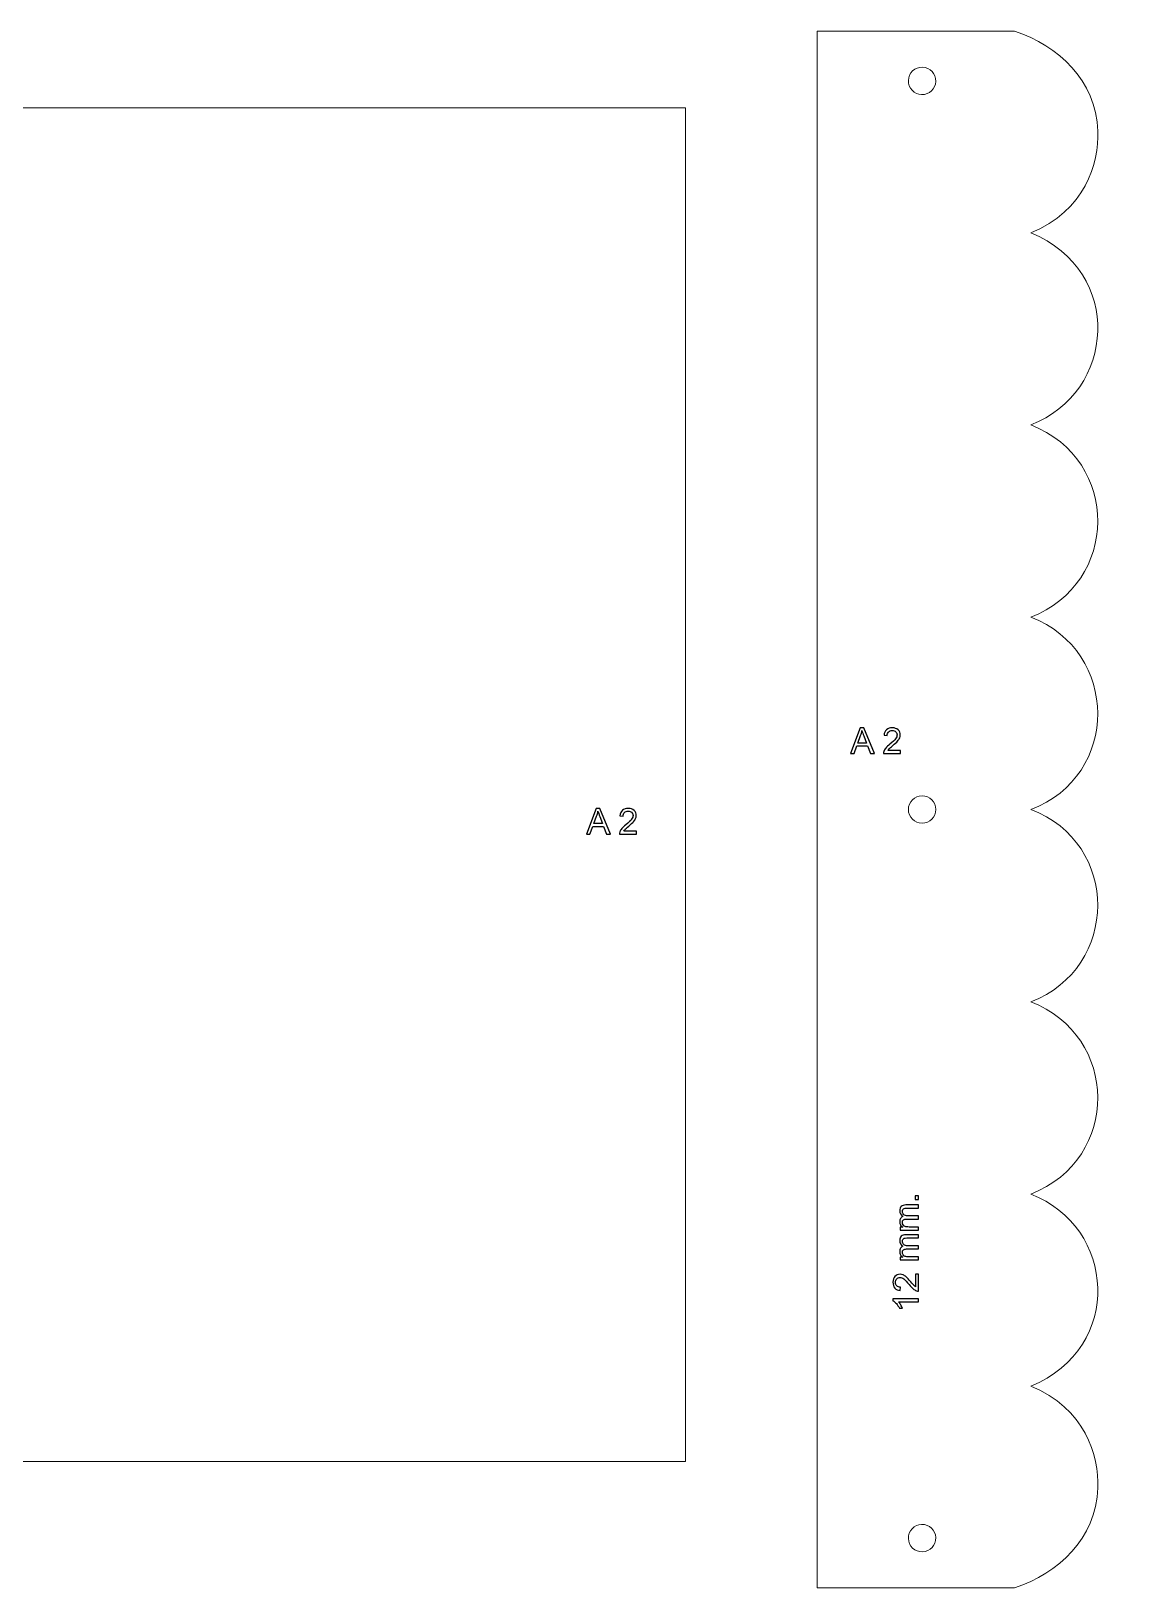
# Model space of a CAD drawing. Header units: centimetres. Extents: x -109.1 to -53.6, y -10 to 49.4.
# Drawn here: x -96.17 to -83.24, y 30.6 to 49 of the extents above; entities that cross this region are included whole.
import ezdxf

# ---------------------------------------------------------------- set-up
doc = ezdxf.new("R2010")
doc.units = ezdxf.units.CM
doc.header["$MEASUREMENT"] = 0
doc.layers.add('layer 1', color=7, linetype='Continuous')

msp = doc.modelspace()

# ---------------------------------------------------------------- linework, layer by layer
at = {"layer": 'layer 1', "color": 250, "lineweight": 20}
for points, knots in [([(-84.34872, 39.7984), (-83.28983, 40.19425), (-83.2976, 41.67018), (-84.34875, 42.07164), (-84.34875, 42.07164), (-83.30682, 42.47391), (-83.27816, 43.92268), (-84.34873, 44.34428), (-84.34873, 44.34428), (-83.34748, 44.72775), (-83.23588, 46.15348), (-84.34873, 46.61557), (-84.34873, 46.61557), (-83.7093, 46.86713), (-83.5402, 47.44337), (-83.55575, 47.81537), (-83.55575, 47.81537), (-83.58141, 48.42864), (-84.01926, 48.81992), (-84.54098, 48.99835), (-84.54098, 48.99835), (-84.54098, 48.99835), (-86.87388, 48.99835), (-86.87388, 48.99835), (-86.87388, 48.99835), (-86.87388, 48.99835), (-86.87383, 39.79836), (-86.87383, 39.79836)], [0, 0, 0, 0, 0.125, 0.125, 0.125, 0.125, 0.25, 0.25, 0.25, 0.25, 0.375, 0.375, 0.375, 0.375, 0.5, 0.5, 0.5, 0.5, 0.625, 0.625, 0.625, 0.625, 0.75, 0.75, 0.75, 0.75, 1, 1, 1, 1]), ([(-85.79369, 48.38349), (-85.77879, 48.29519), (-85.69517, 48.23573), (-85.60697, 48.25065), (-85.60697, 48.25065), (-85.51875, 48.26556), (-85.45931, 48.34922), (-85.47423, 48.43751), (-85.47423, 48.43751), (-85.48913, 48.52581), (-85.57275, 48.58527), (-85.66096, 48.57035), (-85.66096, 48.57035), (-85.74916, 48.55544), (-85.80861, 48.47178), (-85.79369, 48.38349)], [0, 0, 0, 0, 0.2, 0.2, 0.2, 0.2, 0.4, 0.4, 0.4, 0.4, 0.6, 0.6, 0.6, 0.6, 1, 1, 1, 1]), ([(-109.10332, 32.09304), (-109.10332, 32.09304), (-109.10332, 48.09304), (-109.10332, 48.09304), (-109.10332, 48.09304), (-109.10332, 48.09304), (-88.43309, 48.09304), (-88.43309, 48.09304), (-88.43309, 48.09304), (-88.43309, 48.09304), (-88.43309, 32.09304), (-88.43309, 32.09304), (-88.43309, 32.09304), (-88.43309, 32.09304), (-109.10332, 32.09304), (-109.10332, 32.09304)], [0, 0, 0, 0, 0.2, 0.2, 0.2, 0.2, 0.4, 0.4, 0.4, 0.4, 0.6, 0.6, 0.6, 0.6, 1, 1, 1, 1]), ([(-85.47217, 39.79849), (-85.47217, 39.88805), (-85.54469, 39.96061), (-85.63417, 39.96061), (-85.63417, 39.96061), (-85.72364, 39.96061), (-85.79616, 39.88805), (-85.79616, 39.79849)], [0, 0, 0, 0, 0.33333333, 0.33333333, 0.33333333, 0.33333333, 1, 1, 1, 1]), ([(-84.34872, 39.79832), (-83.28983, 39.40247), (-83.2976, 37.92654), (-84.34875, 37.52508), (-84.34875, 37.52508), (-83.30682, 37.12281), (-83.27816, 35.67404), (-84.34873, 35.25244), (-84.34873, 35.25244), (-83.34748, 34.86897), (-83.23588, 33.44324), (-84.34873, 32.98115), (-84.34873, 32.98115), (-83.7093, 32.72959), (-83.5402, 32.15335), (-83.55575, 31.78135), (-83.55575, 31.78135), (-83.58141, 31.16808), (-84.01926, 30.7768), (-84.54098, 30.59837), (-84.54098, 30.59837), (-84.54098, 30.59837), (-86.87388, 30.59837), (-86.87388, 30.59837), (-86.87388, 30.59837), (-86.87388, 30.59837), (-86.87383, 39.79836), (-86.87383, 39.79836)], [0, 0, 0, 0, 0.125, 0.125, 0.125, 0.125, 0.25, 0.25, 0.25, 0.25, 0.375, 0.375, 0.375, 0.375, 0.5, 0.5, 0.5, 0.5, 0.625, 0.625, 0.625, 0.625, 0.75, 0.75, 0.75, 0.75, 1, 1, 1, 1]), ([(-85.47217, 39.79823), (-85.47217, 39.70867), (-85.54469, 39.63611), (-85.63417, 39.63611), (-85.63417, 39.63611), (-85.72364, 39.63611), (-85.79616, 39.70867), (-85.79616, 39.79823)], [0, 0, 0, 0, 0.33333333, 0.33333333, 0.33333333, 0.33333333, 1, 1, 1, 1]), ([(-85.79369, 31.21323), (-85.77879, 31.30153), (-85.69517, 31.36099), (-85.60697, 31.34607), (-85.60697, 31.34607), (-85.51875, 31.33116), (-85.45931, 31.2475), (-85.47423, 31.15921), (-85.47423, 31.15921), (-85.48913, 31.07091), (-85.57275, 31.01145), (-85.66096, 31.02637), (-85.66096, 31.02637), (-85.74916, 31.04128), (-85.80861, 31.12494), (-85.79369, 31.21323)], [0, 0, 0, 0, 0.2, 0.2, 0.2, 0.2, 0.4, 0.4, 0.4, 0.4, 0.6, 0.6, 0.6, 0.6, 1, 1, 1, 1])]:
    msp.add_open_spline(points, degree=3, knots=knots, dxfattribs=at)
at = {"layer": 'layer 1', "color": 242}
for points, knots in [([(-86.4817, 40.45917), (-86.4817, 40.45917), (-86.36486, 40.76228), (-86.36486, 40.76228), (-86.36486, 40.76228), (-86.36486, 40.76228), (-86.32168, 40.76228), (-86.32168, 40.76228), (-86.32168, 40.76228), (-86.32168, 40.76228), (-86.19764, 40.45917), (-86.19764, 40.45917), (-86.19764, 40.45917), (-86.19764, 40.45917), (-86.24336, 40.45917), (-86.24336, 40.45917), (-86.24336, 40.45917), (-86.24336, 40.45917), (-86.27892, 40.55103), (-86.27892, 40.55103), (-86.27892, 40.55103), (-86.27892, 40.55103), (-86.4055, 40.55103), (-86.4055, 40.55103), (-86.4055, 40.55103), (-86.4055, 40.55103), (-86.43894, 40.45917), (-86.43894, 40.45917), (-86.43894, 40.45917), (-86.43894, 40.45917), (-86.4817, 40.45917), (-86.4817, 40.45917)], [0, 0, 0, 0, 0.11111111, 0.11111111, 0.11111111, 0.11111111, 0.22222222, 0.22222222, 0.22222222, 0.22222222, 0.33333333, 0.33333333, 0.33333333, 0.33333333, 0.44444444, 0.44444444, 0.44444444, 0.44444444, 0.55555556, 0.55555556, 0.55555556, 0.55555556, 0.66666667, 0.66666667, 0.66666667, 0.66666667, 0.77777778, 0.77777778, 0.77777778, 0.77777778, 1, 1, 1, 1]), ([(-86.39407, 40.58363), (-86.39407, 40.58363), (-86.2912, 40.58363), (-86.2912, 40.58363), (-86.2912, 40.58363), (-86.2912, 40.58363), (-86.32295, 40.66745), (-86.32295, 40.66745), (-86.32295, 40.66745), (-86.33268, 40.69285), (-86.33988, 40.71402), (-86.34454, 40.73053), (-86.34454, 40.73053), (-86.34835, 40.71105), (-86.35385, 40.69158), (-86.36062, 40.67253), (-86.36062, 40.67253), (-86.36062, 40.67253), (-86.39407, 40.58363), (-86.39407, 40.58363)], [0, 0, 0, 0, 0.16666667, 0.16666667, 0.16666667, 0.16666667, 0.33333333, 0.33333333, 0.33333333, 0.33333333, 0.5, 0.5, 0.5, 0.5, 0.66666667, 0.66666667, 0.66666667, 0.66666667, 1, 1, 1, 1]), ([(-85.89079, 40.49515), (-85.89079, 40.49515), (-85.89079, 40.45917), (-85.89079, 40.45917), (-85.89079, 40.45917), (-85.89079, 40.45917), (-86.09145, 40.45917), (-86.09145, 40.45917), (-86.09145, 40.45917), (-86.09145, 40.46806), (-86.09018, 40.47695), (-86.08679, 40.48499), (-86.08679, 40.48499), (-86.08171, 40.49854), (-86.07367, 40.51209), (-86.06266, 40.52521), (-86.06266, 40.52521), (-86.05123, 40.53876), (-86.03515, 40.554), (-86.01398, 40.57135), (-86.01398, 40.57135), (-85.98096, 40.59845), (-85.95852, 40.61961), (-85.94709, 40.63528), (-85.94709, 40.63528), (-85.93524, 40.65136), (-85.92974, 40.66618), (-85.92974, 40.68015), (-85.92974, 40.68015), (-85.92974, 40.69497), (-85.93482, 40.70724), (-85.9454, 40.7174), (-85.9454, 40.7174), (-85.95598, 40.72756), (-85.96995, 40.73264), (-85.98689, 40.73264), (-85.98689, 40.73264), (-86.00467, 40.73264), (-86.01906, 40.72714), (-86.02964, 40.71656), (-86.02964, 40.71656), (-86.04065, 40.70597), (-86.04573, 40.69073), (-86.04615, 40.67211), (-86.04615, 40.67211), (-86.04615, 40.67211), (-86.08425, 40.67592), (-86.08425, 40.67592), (-86.08425, 40.67592), (-86.08171, 40.70428), (-86.07198, 40.72629), (-86.05462, 40.74111), (-86.05462, 40.74111), (-86.03769, 40.75593), (-86.01483, 40.76355), (-85.98604, 40.76355), (-85.98604, 40.76355), (-85.95683, 40.76355), (-85.93397, 40.7555), (-85.91704, 40.73942), (-85.91704, 40.73942), (-85.89968, 40.72333), (-85.89121, 40.70301), (-85.89121, 40.6793), (-85.89121, 40.6793), (-85.89121, 40.66703), (-85.89375, 40.65517), (-85.89883, 40.64374), (-85.89883, 40.64374), (-85.90391, 40.63189), (-85.91196, 40.61961), (-85.92339, 40.60649), (-85.92339, 40.60649), (-85.93524, 40.59379), (-85.95429, 40.57601), (-85.98096, 40.55315), (-85.98096, 40.55315), (-86.0034, 40.53452), (-86.01737, 40.52182), (-86.02372, 40.51505), (-86.02372, 40.51505), (-86.03007, 40.50828), (-86.03557, 40.50193), (-86.0398, 40.49515), (-86.0398, 40.49515), (-86.0398, 40.49515), (-85.89079, 40.49515), (-85.89079, 40.49515)], [0, 0, 0, 0, 0.04347826, 0.04347826, 0.04347826, 0.04347826, 0.08695652, 0.08695652, 0.08695652, 0.08695652, 0.13043478, 0.13043478, 0.13043478, 0.13043478, 0.17391304, 0.17391304, 0.17391304, 0.17391304, 0.2173913, 0.2173913, 0.2173913, 0.2173913, 0.26086957, 0.26086957, 0.26086957, 0.26086957, 0.30434783, 0.30434783, 0.30434783, 0.30434783, 0.34782609, 0.34782609, 0.34782609, 0.34782609, 0.39130435, 0.39130435, 0.39130435, 0.39130435, 0.43478261, 0.43478261, 0.43478261, 0.43478261, 0.47826087, 0.47826087, 0.47826087, 0.47826087, 0.52173913, 0.52173913, 0.52173913, 0.52173913, 0.56521739, 0.56521739, 0.56521739, 0.56521739, 0.60869565, 0.60869565, 0.60869565, 0.60869565, 0.65217391, 0.65217391, 0.65217391, 0.65217391, 0.69565217, 0.69565217, 0.69565217, 0.69565217, 0.73913043, 0.73913043, 0.73913043, 0.73913043, 0.7826087, 0.7826087, 0.7826087, 0.7826087, 0.82608696, 0.82608696, 0.82608696, 0.82608696, 0.86956522, 0.86956522, 0.86956522, 0.86956522, 0.91304348, 0.91304348, 0.91304348, 0.91304348, 1, 1, 1, 1]), ([(-89.60378, 39.50667), (-89.60378, 39.50667), (-89.48694, 39.80978), (-89.48694, 39.80978), (-89.48694, 39.80978), (-89.48694, 39.80978), (-89.44376, 39.80978), (-89.44376, 39.80978), (-89.44376, 39.80978), (-89.44376, 39.80978), (-89.31972, 39.50667), (-89.31972, 39.50667), (-89.31972, 39.50667), (-89.31972, 39.50667), (-89.36544, 39.50667), (-89.36544, 39.50667), (-89.36544, 39.50667), (-89.36544, 39.50667), (-89.401, 39.59853), (-89.401, 39.59853), (-89.401, 39.59853), (-89.401, 39.59853), (-89.52758, 39.59853), (-89.52758, 39.59853), (-89.52758, 39.59853), (-89.52758, 39.59853), (-89.56102, 39.50667), (-89.56102, 39.50667), (-89.56102, 39.50667), (-89.56102, 39.50667), (-89.60378, 39.50667), (-89.60378, 39.50667)], [0, 0, 0, 0, 0.11111111, 0.11111111, 0.11111111, 0.11111111, 0.22222222, 0.22222222, 0.22222222, 0.22222222, 0.33333333, 0.33333333, 0.33333333, 0.33333333, 0.44444444, 0.44444444, 0.44444444, 0.44444444, 0.55555556, 0.55555556, 0.55555556, 0.55555556, 0.66666667, 0.66666667, 0.66666667, 0.66666667, 0.77777778, 0.77777778, 0.77777778, 0.77777778, 1, 1, 1, 1]), ([(-89.51615, 39.63113), (-89.51615, 39.63113), (-89.41328, 39.63113), (-89.41328, 39.63113), (-89.41328, 39.63113), (-89.41328, 39.63113), (-89.44503, 39.71495), (-89.44503, 39.71495), (-89.44503, 39.71495), (-89.45476, 39.74035), (-89.46196, 39.76152), (-89.46662, 39.77803), (-89.46662, 39.77803), (-89.47043, 39.75855), (-89.47593, 39.73908), (-89.4827, 39.72003), (-89.4827, 39.72003), (-89.4827, 39.72003), (-89.51615, 39.63113), (-89.51615, 39.63113)], [0, 0, 0, 0, 0.16666667, 0.16666667, 0.16666667, 0.16666667, 0.33333333, 0.33333333, 0.33333333, 0.33333333, 0.5, 0.5, 0.5, 0.5, 0.66666667, 0.66666667, 0.66666667, 0.66666667, 1, 1, 1, 1]), ([(-89.01287, 39.54265), (-89.01287, 39.54265), (-89.01287, 39.50667), (-89.01287, 39.50667), (-89.01287, 39.50667), (-89.01287, 39.50667), (-89.21353, 39.50667), (-89.21353, 39.50667), (-89.21353, 39.50667), (-89.21353, 39.51556), (-89.21226, 39.52445), (-89.20887, 39.53249), (-89.20887, 39.53249), (-89.20379, 39.54604), (-89.19575, 39.55959), (-89.18474, 39.57271), (-89.18474, 39.57271), (-89.17331, 39.58626), (-89.15723, 39.6015), (-89.13606, 39.61885), (-89.13606, 39.61885), (-89.10304, 39.64595), (-89.0806, 39.66711), (-89.06917, 39.68278), (-89.06917, 39.68278), (-89.05732, 39.69886), (-89.05182, 39.71368), (-89.05182, 39.72765), (-89.05182, 39.72765), (-89.05182, 39.74247), (-89.0569, 39.75474), (-89.06748, 39.7649), (-89.06748, 39.7649), (-89.07806, 39.77506), (-89.09203, 39.78014), (-89.10897, 39.78014), (-89.10897, 39.78014), (-89.12675, 39.78014), (-89.14114, 39.77464), (-89.15172, 39.76406), (-89.15172, 39.76406), (-89.16273, 39.75347), (-89.16781, 39.73823), (-89.16823, 39.71961), (-89.16823, 39.71961), (-89.16823, 39.71961), (-89.20633, 39.72342), (-89.20633, 39.72342), (-89.20633, 39.72342), (-89.20379, 39.75178), (-89.19406, 39.77379), (-89.1767, 39.78861), (-89.1767, 39.78861), (-89.15977, 39.80343), (-89.13691, 39.81105), (-89.10812, 39.81105), (-89.10812, 39.81105), (-89.07891, 39.81105), (-89.05605, 39.803), (-89.03912, 39.78692), (-89.03912, 39.78692), (-89.02176, 39.77083), (-89.01329, 39.75051), (-89.01329, 39.7268), (-89.01329, 39.7268), (-89.01329, 39.71453), (-89.01583, 39.70267), (-89.02091, 39.69124), (-89.02091, 39.69124), (-89.02599, 39.67939), (-89.03404, 39.66711), (-89.04547, 39.65399), (-89.04547, 39.65399), (-89.05732, 39.64129), (-89.07637, 39.62351), (-89.10304, 39.60065), (-89.10304, 39.60065), (-89.12548, 39.58202), (-89.13945, 39.56932), (-89.1458, 39.56255), (-89.1458, 39.56255), (-89.15215, 39.55578), (-89.15765, 39.54943), (-89.16188, 39.54265), (-89.16188, 39.54265), (-89.16188, 39.54265), (-89.01287, 39.54265), (-89.01287, 39.54265)], [0, 0, 0, 0, 0.04347826, 0.04347826, 0.04347826, 0.04347826, 0.08695652, 0.08695652, 0.08695652, 0.08695652, 0.13043478, 0.13043478, 0.13043478, 0.13043478, 0.17391304, 0.17391304, 0.17391304, 0.17391304, 0.2173913, 0.2173913, 0.2173913, 0.2173913, 0.26086957, 0.26086957, 0.26086957, 0.26086957, 0.30434783, 0.30434783, 0.30434783, 0.30434783, 0.34782609, 0.34782609, 0.34782609, 0.34782609, 0.39130435, 0.39130435, 0.39130435, 0.39130435, 0.43478261, 0.43478261, 0.43478261, 0.43478261, 0.47826087, 0.47826087, 0.47826087, 0.47826087, 0.52173913, 0.52173913, 0.52173913, 0.52173913, 0.56521739, 0.56521739, 0.56521739, 0.56521739, 0.60869565, 0.60869565, 0.60869565, 0.60869565, 0.65217391, 0.65217391, 0.65217391, 0.65217391, 0.69565217, 0.69565217, 0.69565217, 0.69565217, 0.73913043, 0.73913043, 0.73913043, 0.73913043, 0.7826087, 0.7826087, 0.7826087, 0.7826087, 0.82608696, 0.82608696, 0.82608696, 0.82608696, 0.86956522, 0.86956522, 0.86956522, 0.86956522, 0.91304348, 0.91304348, 0.91304348, 0.91304348, 1, 1, 1, 1])]:
    msp.add_open_spline(points, degree=3, knots=knots, dxfattribs=at)
at = {"layer": 'layer 1', "color": 142}
for points, knots in [([(-85.67459, 35.18958), (-85.67459, 35.18958), (-85.71692, 35.18958), (-85.71692, 35.18958), (-85.71692, 35.18958), (-85.71692, 35.18958), (-85.71692, 35.23192), (-85.71692, 35.23192), (-85.71692, 35.23192), (-85.71692, 35.23192), (-85.67459, 35.23192), (-85.67459, 35.23192), (-85.67459, 35.23192), (-85.67459, 35.23192), (-85.67459, 35.18958), (-85.67459, 35.18958)], [0, 0, 0, 0, 0.2, 0.2, 0.2, 0.2, 0.4, 0.4, 0.4, 0.4, 0.6, 0.6, 0.6, 0.6, 1, 1, 1, 1]), ([(-85.67459, 34.82636), (-85.67459, 34.82636), (-85.8943, 34.82636), (-85.8943, 34.82636), (-85.8943, 34.82636), (-85.8943, 34.82636), (-85.8943, 34.8598), (-85.8943, 34.8598), (-85.8943, 34.8598), (-85.8943, 34.8598), (-85.8634, 34.8598), (-85.8634, 34.8598), (-85.8634, 34.8598), (-85.87398, 34.86658), (-85.88287, 34.87589), (-85.88922, 34.88732), (-85.88922, 34.88732), (-85.89599, 34.89875), (-85.89896, 34.91145), (-85.89896, 34.92627), (-85.89896, 34.92627), (-85.89896, 34.94235), (-85.89557, 34.9559), (-85.8888, 34.96606), (-85.8888, 34.96606), (-85.88202, 34.97664), (-85.87271, 34.98384), (-85.86086, 34.98807), (-85.86086, 34.98807), (-85.88626, 35.00543), (-85.89896, 35.02829), (-85.89896, 35.05581), (-85.89896, 35.05581), (-85.89896, 35.07782), (-85.89303, 35.09433), (-85.88118, 35.10618), (-85.88118, 35.10618), (-85.8689, 35.11804), (-85.85027, 35.12396), (-85.8253, 35.12396), (-85.8253, 35.12396), (-85.8253, 35.12396), (-85.67459, 35.12396), (-85.67459, 35.12396), (-85.67459, 35.12396), (-85.67459, 35.12396), (-85.67459, 35.08671), (-85.67459, 35.08671), (-85.67459, 35.08671), (-85.67459, 35.08671), (-85.81302, 35.08671), (-85.81302, 35.08671), (-85.81302, 35.08671), (-85.82784, 35.08671), (-85.83842, 35.08544), (-85.84519, 35.08332), (-85.84519, 35.08332), (-85.85154, 35.08078), (-85.85705, 35.07655), (-85.86086, 35.0702), (-85.86086, 35.0702), (-85.86467, 35.06385), (-85.86678, 35.05623), (-85.86678, 35.04776), (-85.86678, 35.04776), (-85.86678, 35.0321), (-85.8617, 35.0194), (-85.85154, 35.00924), (-85.85154, 35.00924), (-85.84138, 34.99908), (-85.82487, 34.994), (-85.80201, 34.994), (-85.80201, 34.994), (-85.80201, 34.994), (-85.67459, 34.994), (-85.67459, 34.994), (-85.67459, 34.994), (-85.67459, 34.994), (-85.67459, 34.95675), (-85.67459, 34.95675), (-85.67459, 34.95675), (-85.67459, 34.95675), (-85.81725, 34.95675), (-85.81725, 34.95675), (-85.81725, 34.95675), (-85.83376, 34.95675), (-85.84604, 34.95378), (-85.85451, 34.94786), (-85.85451, 34.94786), (-85.86255, 34.94151), (-85.86678, 34.93177), (-85.86678, 34.9178), (-85.86678, 34.9178), (-85.86678, 34.90764), (-85.86424, 34.8979), (-85.85874, 34.88901), (-85.85874, 34.88901), (-85.85324, 34.88012), (-85.84519, 34.87335), (-85.83461, 34.86954), (-85.83461, 34.86954), (-85.8236, 34.86573), (-85.80836, 34.86361), (-85.78847, 34.86361), (-85.78847, 34.86361), (-85.78847, 34.86361), (-85.67459, 34.86361), (-85.67459, 34.86361), (-85.67459, 34.86361), (-85.67459, 34.86361), (-85.67459, 34.82636), (-85.67459, 34.82636)], [0, 0, 0, 0, 0.03448276, 0.03448276, 0.03448276, 0.03448276, 0.06896552, 0.06896552, 0.06896552, 0.06896552, 0.10344828, 0.10344828, 0.10344828, 0.10344828, 0.13793103, 0.13793103, 0.13793103, 0.13793103, 0.17241379, 0.17241379, 0.17241379, 0.17241379, 0.20689655, 0.20689655, 0.20689655, 0.20689655, 0.24137931, 0.24137931, 0.24137931, 0.24137931, 0.27586207, 0.27586207, 0.27586207, 0.27586207, 0.31034483, 0.31034483, 0.31034483, 0.31034483, 0.34482759, 0.34482759, 0.34482759, 0.34482759, 0.37931034, 0.37931034, 0.37931034, 0.37931034, 0.4137931, 0.4137931, 0.4137931, 0.4137931, 0.44827586, 0.44827586, 0.44827586, 0.44827586, 0.48275862, 0.48275862, 0.48275862, 0.48275862, 0.51724138, 0.51724138, 0.51724138, 0.51724138, 0.55172414, 0.55172414, 0.55172414, 0.55172414, 0.5862069, 0.5862069, 0.5862069, 0.5862069, 0.62068966, 0.62068966, 0.62068966, 0.62068966, 0.65517241, 0.65517241, 0.65517241, 0.65517241, 0.68965517, 0.68965517, 0.68965517, 0.68965517, 0.72413793, 0.72413793, 0.72413793, 0.72413793, 0.75862069, 0.75862069, 0.75862069, 0.75862069, 0.79310345, 0.79310345, 0.79310345, 0.79310345, 0.82758621, 0.82758621, 0.82758621, 0.82758621, 0.86206897, 0.86206897, 0.86206897, 0.86206897, 0.89655172, 0.89655172, 0.89655172, 0.89655172, 0.93103448, 0.93103448, 0.93103448, 0.93103448, 1, 1, 1, 1]), ([(-85.67459, 34.47372), (-85.67459, 34.47372), (-85.8943, 34.47372), (-85.8943, 34.47372), (-85.8943, 34.47372), (-85.8943, 34.47372), (-85.8943, 34.50716), (-85.8943, 34.50716), (-85.8943, 34.50716), (-85.8943, 34.50716), (-85.8634, 34.50716), (-85.8634, 34.50716), (-85.8634, 34.50716), (-85.87398, 34.51394), (-85.88287, 34.52325), (-85.88922, 34.53468), (-85.88922, 34.53468), (-85.89599, 34.54611), (-85.89896, 34.55881), (-85.89896, 34.57363), (-85.89896, 34.57363), (-85.89896, 34.58971), (-85.89557, 34.60326), (-85.8888, 34.61342), (-85.8888, 34.61342), (-85.88202, 34.624), (-85.87271, 34.6312), (-85.86086, 34.63543), (-85.86086, 34.63543), (-85.88626, 34.65279), (-85.89896, 34.67565), (-85.89896, 34.70317), (-85.89896, 34.70317), (-85.89896, 34.72518), (-85.89303, 34.74169), (-85.88118, 34.75354), (-85.88118, 34.75354), (-85.8689, 34.7654), (-85.85027, 34.77132), (-85.8253, 34.77132), (-85.8253, 34.77132), (-85.8253, 34.77132), (-85.67459, 34.77132), (-85.67459, 34.77132), (-85.67459, 34.77132), (-85.67459, 34.77132), (-85.67459, 34.73407), (-85.67459, 34.73407), (-85.67459, 34.73407), (-85.67459, 34.73407), (-85.81302, 34.73407), (-85.81302, 34.73407), (-85.81302, 34.73407), (-85.82784, 34.73407), (-85.83842, 34.7328), (-85.84519, 34.73068), (-85.84519, 34.73068), (-85.85154, 34.72814), (-85.85705, 34.72391), (-85.86086, 34.71756), (-85.86086, 34.71756), (-85.86467, 34.71121), (-85.86678, 34.70359), (-85.86678, 34.69512), (-85.86678, 34.69512), (-85.86678, 34.67946), (-85.8617, 34.66676), (-85.85154, 34.6566), (-85.85154, 34.6566), (-85.84138, 34.64644), (-85.82487, 34.64136), (-85.80201, 34.64136), (-85.80201, 34.64136), (-85.80201, 34.64136), (-85.67459, 34.64136), (-85.67459, 34.64136), (-85.67459, 34.64136), (-85.67459, 34.64136), (-85.67459, 34.60411), (-85.67459, 34.60411), (-85.67459, 34.60411), (-85.67459, 34.60411), (-85.81725, 34.60411), (-85.81725, 34.60411), (-85.81725, 34.60411), (-85.83376, 34.60411), (-85.84604, 34.60114), (-85.85451, 34.59522), (-85.85451, 34.59522), (-85.86255, 34.58887), (-85.86678, 34.57913), (-85.86678, 34.56516), (-85.86678, 34.56516), (-85.86678, 34.555), (-85.86424, 34.54526), (-85.85874, 34.53637), (-85.85874, 34.53637), (-85.85324, 34.52748), (-85.84519, 34.52071), (-85.83461, 34.5169), (-85.83461, 34.5169), (-85.8236, 34.51309), (-85.80836, 34.51097), (-85.78847, 34.51097), (-85.78847, 34.51097), (-85.78847, 34.51097), (-85.67459, 34.51097), (-85.67459, 34.51097), (-85.67459, 34.51097), (-85.67459, 34.51097), (-85.67459, 34.47372), (-85.67459, 34.47372)], [0, 0, 0, 0, 0.03448276, 0.03448276, 0.03448276, 0.03448276, 0.06896552, 0.06896552, 0.06896552, 0.06896552, 0.10344828, 0.10344828, 0.10344828, 0.10344828, 0.13793103, 0.13793103, 0.13793103, 0.13793103, 0.17241379, 0.17241379, 0.17241379, 0.17241379, 0.20689655, 0.20689655, 0.20689655, 0.20689655, 0.24137931, 0.24137931, 0.24137931, 0.24137931, 0.27586207, 0.27586207, 0.27586207, 0.27586207, 0.31034483, 0.31034483, 0.31034483, 0.31034483, 0.34482759, 0.34482759, 0.34482759, 0.34482759, 0.37931034, 0.37931034, 0.37931034, 0.37931034, 0.4137931, 0.4137931, 0.4137931, 0.4137931, 0.44827586, 0.44827586, 0.44827586, 0.44827586, 0.48275862, 0.48275862, 0.48275862, 0.48275862, 0.51724138, 0.51724138, 0.51724138, 0.51724138, 0.55172414, 0.55172414, 0.55172414, 0.55172414, 0.5862069, 0.5862069, 0.5862069, 0.5862069, 0.62068966, 0.62068966, 0.62068966, 0.62068966, 0.65517241, 0.65517241, 0.65517241, 0.65517241, 0.68965517, 0.68965517, 0.68965517, 0.68965517, 0.72413793, 0.72413793, 0.72413793, 0.72413793, 0.75862069, 0.75862069, 0.75862069, 0.75862069, 0.79310345, 0.79310345, 0.79310345, 0.79310345, 0.82758621, 0.82758621, 0.82758621, 0.82758621, 0.86206897, 0.86206897, 0.86206897, 0.86206897, 0.89655172, 0.89655172, 0.89655172, 0.89655172, 0.93103448, 0.93103448, 0.93103448, 0.93103448, 1, 1, 1, 1]), ([(-85.71057, 34.30608), (-85.71057, 34.30608), (-85.67459, 34.30608), (-85.67459, 34.30608), (-85.67459, 34.30608), (-85.67459, 34.30608), (-85.67459, 34.10542), (-85.67459, 34.10542), (-85.67459, 34.10542), (-85.68348, 34.10542), (-85.69237, 34.10669), (-85.70041, 34.11008), (-85.70041, 34.11008), (-85.71396, 34.11516), (-85.72751, 34.1232), (-85.74063, 34.13421), (-85.74063, 34.13421), (-85.75418, 34.14564), (-85.76942, 34.16172), (-85.78677, 34.18289), (-85.78677, 34.18289), (-85.81387, 34.21591), (-85.83503, 34.23835), (-85.8507, 34.24978), (-85.8507, 34.24978), (-85.86678, 34.26163), (-85.8816, 34.26713), (-85.89557, 34.26713), (-85.89557, 34.26713), (-85.91039, 34.26713), (-85.92266, 34.26205), (-85.93282, 34.25147), (-85.93282, 34.25147), (-85.94298, 34.24089), (-85.94806, 34.22692), (-85.94806, 34.20998), (-85.94806, 34.20998), (-85.94806, 34.1922), (-85.94256, 34.17781), (-85.93198, 34.16723), (-85.93198, 34.16723), (-85.92139, 34.15622), (-85.90615, 34.15114), (-85.88753, 34.15072), (-85.88753, 34.15072), (-85.88753, 34.15072), (-85.89134, 34.11262), (-85.89134, 34.11262), (-85.89134, 34.11262), (-85.9197, 34.11516), (-85.94171, 34.12489), (-85.95653, 34.14225), (-85.95653, 34.14225), (-85.97135, 34.15918), (-85.97897, 34.18204), (-85.97897, 34.21083), (-85.97897, 34.21083), (-85.97897, 34.24004), (-85.97092, 34.2629), (-85.95484, 34.27983), (-85.95484, 34.27983), (-85.93875, 34.29719), (-85.91843, 34.30566), (-85.89472, 34.30566), (-85.89472, 34.30566), (-85.88245, 34.30566), (-85.87059, 34.30312), (-85.85916, 34.29804), (-85.85916, 34.29804), (-85.84731, 34.29296), (-85.83503, 34.28491), (-85.82191, 34.27348), (-85.82191, 34.27348), (-85.80921, 34.26163), (-85.79143, 34.24258), (-85.76857, 34.21591), (-85.76857, 34.21591), (-85.74994, 34.19347), (-85.73724, 34.1795), (-85.73047, 34.17315), (-85.73047, 34.17315), (-85.7237, 34.1668), (-85.71735, 34.1613), (-85.71057, 34.15707), (-85.71057, 34.15707), (-85.71057, 34.15707), (-85.71057, 34.30608), (-85.71057, 34.30608)], [0, 0, 0, 0, 0.04347826, 0.04347826, 0.04347826, 0.04347826, 0.08695652, 0.08695652, 0.08695652, 0.08695652, 0.13043478, 0.13043478, 0.13043478, 0.13043478, 0.17391304, 0.17391304, 0.17391304, 0.17391304, 0.2173913, 0.2173913, 0.2173913, 0.2173913, 0.26086957, 0.26086957, 0.26086957, 0.26086957, 0.30434783, 0.30434783, 0.30434783, 0.30434783, 0.34782609, 0.34782609, 0.34782609, 0.34782609, 0.39130435, 0.39130435, 0.39130435, 0.39130435, 0.43478261, 0.43478261, 0.43478261, 0.43478261, 0.47826087, 0.47826087, 0.47826087, 0.47826087, 0.52173913, 0.52173913, 0.52173913, 0.52173913, 0.56521739, 0.56521739, 0.56521739, 0.56521739, 0.60869565, 0.60869565, 0.60869565, 0.60869565, 0.65217391, 0.65217391, 0.65217391, 0.65217391, 0.69565217, 0.69565217, 0.69565217, 0.69565217, 0.73913043, 0.73913043, 0.73913043, 0.73913043, 0.7826087, 0.7826087, 0.7826087, 0.7826087, 0.82608696, 0.82608696, 0.82608696, 0.82608696, 0.86956522, 0.86956522, 0.86956522, 0.86956522, 0.91304348, 0.91304348, 0.91304348, 0.91304348, 1, 1, 1, 1]), ([(-85.67459, 34.01525), (-85.67459, 34.01525), (-85.67459, 33.978), (-85.67459, 33.978), (-85.67459, 33.978), (-85.67459, 33.978), (-85.91166, 33.978), (-85.91166, 33.978), (-85.91166, 33.978), (-85.90319, 33.96911), (-85.89472, 33.95726), (-85.88626, 33.94286), (-85.88626, 33.94286), (-85.87737, 33.92805), (-85.87102, 33.91492), (-85.86678, 33.90349), (-85.86678, 33.90349), (-85.86678, 33.90349), (-85.90277, 33.90349), (-85.90277, 33.90349), (-85.90277, 33.90349), (-85.9125, 33.92424), (-85.92436, 33.94244), (-85.93833, 33.9581), (-85.93833, 33.9581), (-85.9523, 33.97377), (-85.96584, 33.98477), (-85.97897, 33.99112), (-85.97897, 33.99112), (-85.97897, 33.99112), (-85.97897, 34.01525), (-85.97897, 34.01525), (-85.97897, 34.01525), (-85.97897, 34.01525), (-85.67459, 34.01525), (-85.67459, 34.01525)], [0, 0, 0, 0, 0.1, 0.1, 0.1, 0.1, 0.2, 0.2, 0.2, 0.2, 0.3, 0.3, 0.3, 0.3, 0.4, 0.4, 0.4, 0.4, 0.5, 0.5, 0.5, 0.5, 0.6, 0.6, 0.6, 0.6, 0.7, 0.7, 0.7, 0.7, 0.8, 0.8, 0.8, 0.8, 1, 1, 1, 1])]:
    msp.add_open_spline(points, degree=3, knots=knots, dxfattribs=at)

doc.saveas('drawing.dxf')
